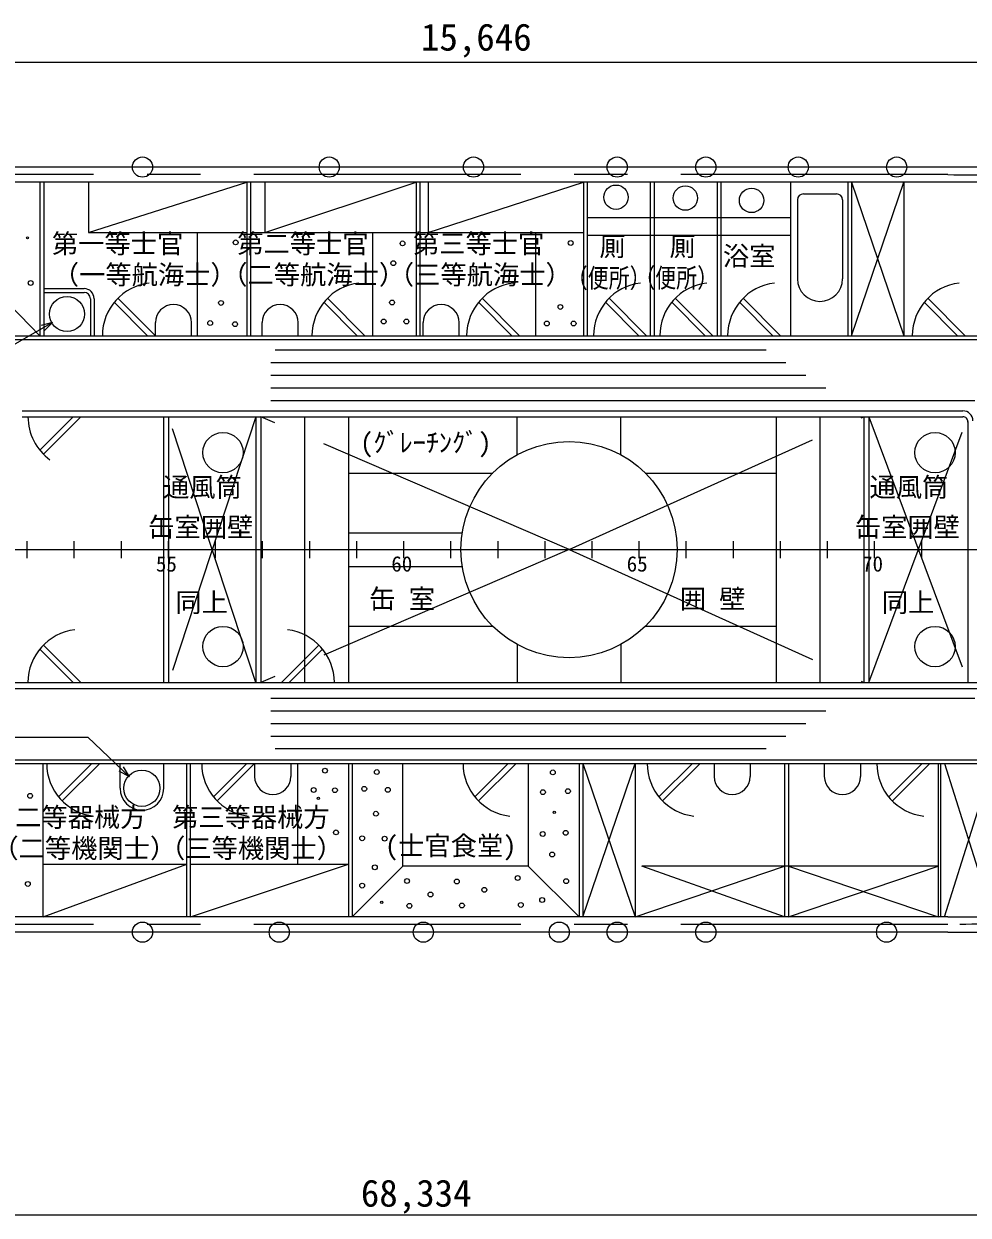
# Model space of a CAD drawing. Units: millimetres, scale not verified. Extents: x -51050 to 51050, y -29701 to 29699.
# Drawn here: x -8974 to 2260, y -13908 to 257 of the extents above; entities that cross this region are included whole.
import ezdxf
from ezdxf.enums import TextEntityAlignment as Align

# ---------------------------------------------------------------- set-up
doc = ezdxf.new("R2010")
doc.units = ezdxf.units.MM
doc.header["$LTSCALE"] = 100
doc.linetypes.add('USER1', pattern=[50.8, 31.75, -6.35, 6.35, -6.35])
for name, color, linetype, lineweight in [('0-2_sunpou', 7, 'Continuous', 18), ('0-3_keijou', 7, 'Continuous', 18), ('0-5_text', 7, 'Continuous', 18), ('0-6_center', 7, 'USER1', 18), ('0-7_hachi', 7, 'Continuous', 18)]:
    doc.layers.add(name, color=color, linetype=linetype, lineweight=lineweight)
doc.styles.add('ＭＳ ゴシック', font='')
doc.styles.get('ＭＳ ゴシック').set_extended_font_data('MS Gothic')

msp = doc.modelspace()

# ---------------------------------------------------------------- linework, layer by layer
at = {"layer": '0-2_sunpou'}
for p, q in [((-11135, -198.2), (4511, -198.2)), ((-8937, -5894.3), (-8937, -6094.3)), ((-8377, -5894.3), (-8377, -6094.3)), ((-7817, -5894.3), (-7817, -6094.3)), ((-7257, -5894.3), (-7257, -6094.3)), ((-6697, -5894.3), (-6697, -6094.3)), ((-6137, -5894.3), (-6137, -6094.3)), ((-5577, -5894.3), (-5577, -6094.3)), ((-5017, -5894.3), (-5017, -6094.3)), ((-4457, -5894.3), (-4457, -6094.3)), ((-3897, -5894.3), (-3897, -6094.3)), ((-3337, -5894.3), (-3337, -6094.3)), ((-2777, -5894.3), (-2777, -6094.3)), ((-2217, -5894.3), (-2217, -6094.3)), ((-1657, -5894.3), (-1657, -6094.3)), ((-1097, -5894.3), (-1097, -6094.3)), ((-537, -5894.3), (-537, -6094.3)), ((23, -5894.3), (23, -6094.3)), ((583, -5894.3), (583, -6094.3)), ((1143, -5894.3), (1143, -6094.3)), ((1703, -5894.3), (1703, -6094.3)), ((-42154.3, -5994.3), (36519.9, -5994.3)), ((30140, -13907.6), (-38194, -13907.6))]:
    msp.add_line(p, q, dxfattribs=at)
at = {"layer": '0-3_keijou'}
for p, q in [((2016.9, -1446.3), (-14401.2, -1446.3)), ((2016.9, -1626.3), (-14401.2, -1626.3)), ((-8782.5, -1626.3), (-8782.5, -3451.3)), ((-8737.5, -1626.3), (-8737.5, -3451.3)), ((-8202.5, -1626.3), (-8202.5, -2226.3)), ((-6322.5, -1626.3), (-6322.5, -3451.3)), ((-6277.5, -1626.3), (-6277.5, -3451.3)), ((-6107.5, -1626.3), (-6107.5, -2226.3)), ((-4307.5, -1626.3), (-4307.5, -3451.3)), ((-4262.5, -1626.3), (-4262.5, -3451.3)), ((-4162.5, -1626.3), (-4162.5, -2226.3)), ((-2317.5, -1626.3), (-2317.5, -3451.3)), ((-2272.5, -1626.3), (-2272.5, -3451.3)), ((-1522.5, -1626.3), (-1522.5, -3451.3)), ((-1477.5, -1626.3), (-1477.5, -3451.3)), ((-727.5, -1626.3), (-727.5, -3451.3)), ((-682.5, -1626.3), (-682.5, -3451.3)), ((147.5, -1626.3), (147.5, -3451.3)), ((827.5, -1626.3), (827.5, -3451.3)), ((872.5, -1626.3), (872.5, -3451.3)), ((1492.5, -1626.3), (1492.5, -3451.3)), ((229, -1835.7), (229, -2775.7)), ((299, -1765.7), (695, -1765.7)), ((765, -1835.7), (765, -2775.7)), ((-2272.5, -2046.3), (147.5, -2046.3)), ((-8202.5, -2226.3), (-6322.5, -2226.3)), ((-6912.5, -2226.3), (-6912.5, -3451.3)), ((-6277.5, -2226.3), (-4307.5, -2226.3)), ((-4827.5, -2226.3), (-4827.5, -3451.3)), ((-4262.5, -2226.3), (-2317.5, -2226.3)), ((-2887.5, -2226.3), (-2887.5, -3451.3)), ((-2272.5, -2256.3), (147.5, -2256.3)), ((-8737.5, -2891.3), (-8257.5, -2891.3)), ((-8737.5, -2936.3), (-8257.5, -2936.3)), ((-8182.5, -3011.3), (-8182.5, -3451.3)), ((-8137.5, -3011.3), (-8137.5, -3451.3)), ((-7500.9, -3451.3), (-7898.1, -3054.2)), ((-7409, -3451.3), (-7854.5, -3005.9)), ((-5008, -3451.3), (-5405.1, -3054.2)), ((-4916, -3451.3), (-5361.5, -3005.9)), ((-3168.2, -3451.3), (-3565.4, -3054.2)), ((-3076.3, -3451.3), (-3521.8, -3005.9)), ((-1658.3, -3451.3), (-2055.5, -3054.2)), ((-1566.4, -3451.3), (-2011.9, -3005.9)), ((-870.2, -3451.3), (-1267.4, -3054.2)), ((-778.3, -3451.3), (-1223.8, -3005.9)), ((-63.4, -3451.3), (-460.5, -3054.2)), ((28.6, -3451.3), (-416.9, -3005.9)), ((2133.3, -3451.3), (1736.2, -3054.2)), ((2225.2, -3451.3), (1779.7, -3005.9)), ((-7409, -3451.3), (-7409, -3296.3)), ((-6979, -3451.3), (-6979, -3296.3)), ((-6139, -3451.3), (-6139, -3296.3)), ((-5709, -3451.3), (-5709, -3296.3)), ((-4224.3, -3451.3), (-4224.3, -3296.3)), ((-3794.3, -3451.3), (-3794.3, -3296.3)), ((-11015, -3451.3), (4466, -3451.3)), ((-11015, -3496.3), (4466, -3496.3)), ((-8993.5, -4344.3), (2196.5, -4344.3)), ((-8993.5, -4414.3), (2196.5, -4414.3)), ((-8386.5, -4414.3), (-8783.6, -4811.5)), ((-8294.6, -4414.3), (-8740, -4859.8)), ((-7313.5, -4414.3), (-7313.5, -7574.3)), ((-7253.5, -4414.3), (-7253.5, -7574.3)), ((-6213.5, -4414.3), (-6213.5, -7574.3)), ((-6153.5, -4414.3), (-6153.5, -7574.3)), ((-5633.5, -4414.3), (-5633.5, -7574.3)), ((-5113.5, -4414.3), (-5113.5, -7574.3)), ((-3103.5, -4866.1), (-3103.5, -4414.3)), ((-1873.5, -4866.1), (-1873.5, -4414.3)), ((-23.5, -4414.3), (-23.5, -7574.3)), ((496.5, -4414.3), (496.5, -7574.3)), ((1016.5, -4414.3), (1016.5, -7574.3)), ((1076.5, -4414.3), (1076.5, -7574.3)), ((2256.5, -4471.4), (2256.5, -7574.3)), ((-5113.5, -5084.3), (-3395.8, -5084.3)), ((-1581.2, -5084.3), (-23.5, -5084.3)), ((-5113.5, -5794.3), (-3757.8, -5794.3)), ((-5113.5, -6194.3), (-3757.8, -6194.3)), ((-5113.5, -6904.3), (-3395.8, -6904.3)), ((-1581.2, -6904.3), (-23.5, -6904.3)), ((-8386.5, -7574.3), (-8783.6, -7177.2)), ((-8294.6, -7574.3), (-8740, -7128.9)), ((-5910.1, -7574.3), (-5464.6, -7128.9)), ((-5818.2, -7574.3), (-5421, -7177.2)), ((-3103.5, -7122.6), (-3103.5, -7574.3)), ((-1873.5, -7122.6), (-1873.5, -7574.3)), ((-9993.5, -7574.3), (3196.5, -7574.3)), ((-9993.5, -7644.3), (3196.5, -7644.3)), ((-12314, -8492.3), (4466, -8492.3)), ((-12314, -8537.3), (4466, -8537.3)), ((-8744, -10362.3), (-8744, -8537.3)), ((-8163.1, -8537.3), (-8560.2, -8934.5)), ((-8071.1, -8537.3), (-8516.6, -8982.8)), ((-7829.3, -8832.5), (-7829.3, -8537.3)), ((-7309.3, -8832.5), (-7309.3, -8537.3)), ((-7035, -10362.3), (-7035, -8537.3)), ((-6990, -10362.3), (-6990, -8537.3)), ((-6320.1, -8537.3), (-6717.3, -8934.5)), ((-6228.2, -8537.3), (-6673.7, -8982.8)), ((-6228.2, -8537.3), (-6228.2, -8692.3)), ((-5798.2, -8537.3), (-5798.2, -8692.3)), ((-5718.5, -8537.3), (-5718.5, -9735)), ((-5113.5, -8537.3), (-5113.5, -10362.3)), ((-5068.5, -8537.3), (-5068.5, -10362.3)), ((-3211, -8537.3), (-3608.2, -8934.5)), ((-3119.1, -8537.3), (-3564.6, -8982.8)), ((-2368.5, -8537.3), (-2368.5, -10362.3)), ((-2323.5, -8537.3), (-2323.5, -10362.3)), ((-1703.5, -8537.3), (-1703.5, -10362.3)), ((-1021.5, -8537.3), (-1418.6, -8934.5)), ((-929.5, -8537.3), (-1375, -8982.8)), ((-762.7, -8537.3), (-762.7, -8692.3)), ((-332.7, -8537.3), (-332.7, -8692.3)), ((76.5, -8537.3), (76.5, -10362.3)), ((121.5, -8537.3), (121.5, -10362.3)), ((548.6, -8537.3), (548.6, -8692.3)), ((978.6, -8537.3), (978.6, -8692.3)), ((1711.2, -8537.3), (1314.1, -8934.5)), ((1803.2, -8537.3), (1357.7, -8982.8)), ((1901.5, -8537.3), (1901.5, -10362.3)), ((1931.1, -8537), (1931.1, -10362)), ((-8744, -9735), (-7035, -9735)), ((-6990, -9735), (-5110, -9735)), ((-4463.5, -9757.3), (-5068.5, -10362.3)), ((-2973.5, -9757.3), (-2368.5, -10362.3)), ((1901.5, -9757.3), (-1622.3, -9757.3)), ((2016.9, -10362.3), (-12359, -10362.3)), ((2016.9, -10542.3), (-14401.2, -10542.3))]:
    msp.add_line(p, q, dxfattribs=at)
for points in [[(-10490, -2836.3), (-9387.5, -2836.3), (-8782.5, -3451.3)], [(-2973.5, -8537.3), (-2973.5, -9757.3), (-4463.5, -9757.3), (-4463.5, -8537.3)]]:
    msp.add_lwpolyline(points, dxfattribs=at)
for centre, radius in [((-7561.7, -1446.3), 120), ((-5340.8, -1446.3), 120), ((-3624.1, -1446.3), 120), ((-1916.3, -1446.3), 120), ((-861.5, -1446.3), 120), ((238.5, -1446.3), 120), ((1409.4, -1446.3), 120), ((-1929.1, -1804.8), 145), ((-1105.1, -1815.1), 145), ((-317, -1843), 145), ((-8930.3, -2287.5), 13.6), ((-6454, -2342.1), 28.8), ((-4468.4, -2354.1), 28.8), ((-2468.3, -2348.7), 28.8), ((-4578.1, -2588.5), 28.8), ((-8892.9, -2824.2), 28.8), ((-8460, -3193.8), 208), ((-6627.7, -3061.7), 28.8), ((-4593.3, -3057.2), 28.8), ((-2591.1, -3109.5), 28.8), ((-4693.8, -3282.5), 28.8), ((-4422.7, -3282.5), 28.8), ((-6756.9, -3301.1), 28.8), ((-6460.8, -3314.6), 28.8), ((-2753.1, -3305.8), 28.8), ((-2433.9, -3305.8), 28.8), ((-6604.7, -4841.3), 240), ((1865.3, -4841.3), 240), ((-2488.5, -5994.3), 1285), ((-6604.7, -7147.4), 240), ((1865.3, -7147.4), 240), ((-7569.3, -8832.5), 215), ((-5391.7, -8623.2), 28.8), ((-4775.5, -8639.3), 28.8), ((-2680.9, -8643.4), 28.8), ((-8899.1, -8921.9), 28.8), ((-5526, -8852.1), 28.8), ((-5272.9, -8855.5), 28.8), ((-4924, -8838.9), 28.8), ((-4643, -8851.3), 28.8), ((-2799, -8878.2), 28.8), ((-2501.3, -8867.1), 28.8), ((-5469.5, -8950.2), 13.6), ((-4785.3, -9134.7), 28.8), ((-2664.5, -9119), 13.6), ((-5259.8, -9356.9), 28.8), ((-2801, -9375.5), 28.8), ((-2528.3, -9361.6), 28.8), ((-4949.1, -9426.2), 28.8), ((-4682, -9430.7), 28.8), ((-2689.5, -9620.2), 28.8), ((-4798.7, -9771.6), 28.8), ((-4415.1, -9934.7), 28.8), ((-3823.5, -9939.8), 28.8), ((-3099.8, -9899.2), 28.8), ((-2523.1, -9936.6), 28.8), ((-8925.4, -9969.6), 28.8), ((-4949.1, -9989.2), 28.8), ((-3495.9, -10038.8), 28.8), ((-4717, -10189.4), 13.6), ((-4135.8, -10094.6), 28.8), ((-3762.5, -10226.5), 28.8), ((-3061.7, -10218.9), 28.8), ((-2807.8, -10160.6), 28.8), ((-4387.1, -10229.1), 28.8), ((-7561.7, -10542.3), 120), ((-5935.6, -10542.3), 120), ((-4221.6, -10542.3), 120), ((-2604.8, -10542.3), 120), ((-1916.3, -10542.3), 120), ((-861.5, -10542.3), 120), ((1289.4, -10542.3), 120)]:
    msp.add_circle(centre, radius, dxfattribs=at)
for centre, radius, start, end in [((2016.9, -101446.3), 100000, 88.00822, 90), ((2016.9, -101446.3), 99820, 88.00822, 90), ((299, -1835.7), 70, 90, 180), ((695, -1835.7), 70, 0, 90), ((-7409, -3451.3), 630, 96.59555, 180), ((-4916, -3451.3), 630, 96.59555, 180), ((-3076.3, -3451.3), 630, 96.59555, 180), ((-1566.4, -3451.3), 630, 96.59555, 180), ((-778.3, -3451.3), 630, 96.59555, 180), ((28.6, -3451.3), 630, 96.59555, 180), ((497, -2775.7), 268, 180, 0), ((2225.2, -3451.3), 630, 96.59555, 180), ((-8257.5, -3011.3), 120, 0, 90), ((-8257.5, -3011.3), 75, 0, 90), ((-7194, -3296.3), 215, 0, 180), ((-5924, -3296.3), 215, 0, 180), ((-4009.3, -3296.3), 215, 0, 180), ((2196.5, -4464.3), 120, 0, 90), ((-8294.6, -4414.3), 630, 180, 234.22964), ((2196.5, -4474.4), 60.1, 357.11098, 90), ((-8294.6, -7574.3), 630, 96.59555, 180), ((-5910.1, -7574.3), 630, 0, 83.40445), ((-8071.1, -8537.3), 630, 180, 263.40445), ((-6228.2, -8537.3), 630, 180, 263.40445), ((-3119.1, -8537.3), 630, 180, 263.40445), ((-929.5, -8537.3), 630, 180, 263.40445), ((1803.2, -8537.3), 630, 180, 263.40445), ((-6013.2, -8692.3), 215, 180, 0), ((-547.7, -8692.3), 215, 180, 0), ((763.6, -8692.3), 215, 180, 0), ((-7569.3, -8832.5), 260, 180, 360), ((2016.9, 89457.7), 99820, 270, 271.99178), ((2016.9, 89457.7), 100000, 270, 271.99178)]:
    msp.add_arc(centre, radius, start, end, dxfattribs=at)
at = {"layer": '0-5_text'}
for p, q in [((-8633.3, -3293.7), (-9692.2, -3903.6)), ((-8633.3, -3293.7), (-8768.5, -3329.8)), ((-8633.3, -3293.7), (-8732.3, -3392.5)), ((-11310.8, -8225.9), (-8213.1, -8225.9)), ((-7714.9, -8695.3), (-8213.1, -8225.9)), ((-7714.9, -8695.3), (-7838.1, -8629)), ((-7714.9, -8695.3), (-7788.4, -8576.3))]:
    msp.add_line(p, q, dxfattribs=at)
at = {"layer": '0-6_center'}
for p, q in [((2016.9, -1536.3), (-14401.2, -1536.3)), ((-8202.5, -2226.3), (-6322.5, -1626.3)), ((-6107.5, -2226.3), (-4307.5, -1626.3)), ((-4162.5, -2226.3), (-2317.5, -1626.3)), ((872.5, -1626.3), (1492.5, -3451.3)), ((872.5, -3451.3), (1492.5, -1626.3)), ((-6213.5, -4414.3), (-7253.5, -7574.3)), ((-6213.5, -7574.3), (-7253.5, -4414.3)), ((-2488.5, -5994.3), (-6153.5, -4414.3)), ((-2488.5, -5994.3), (1016.5, -4414.3)), ((1076.5, -4414.3), (2256.5, -7574.3)), ((1076.5, -7574.3), (2246.5, -4441.1)), ((-2488.5, -5994.3), (-6153.5, -7574.3)), ((-2488.5, -5994.3), (1016.5, -7574.3)), ((-2323.5, -8537.3), (-1703.5, -10362.3)), ((-2323.5, -10362.3), (-1703.5, -8537.3)), ((1976.1, -8537), (2551.1, -10360.9)), ((1976.1, -10362), (2551.1, -8537.3)), ((-8744, -10362.3), (-7035, -9735)), ((-6990, -10362.3), (-5110, -9735)), ((-1703.5, -10362.3), (76.5, -9757.3)), ((76.5, -10362.3), (-1622.3, -9757.3)), ((121.5, -10362.3), (1901.5, -9757.3)), ((121.5, -9757.3), (1901.5, -10362.3)), ((2016.9, -10452.3), (-14401.2, -10452.3))]:
    msp.add_line(p, q, dxfattribs=at)
for centre, start, end in [((4731.6, 210909.9), 269.2679, 270.50508), ((4731.6, -222898.6), 89.49492, 90.7321)]:
    msp.add_arc(centre, 212463.5, start, end, dxfattribs=at)
at = {"layer": '0-7_hachi'}
for p, q in [((-145.2, -3624.1), (-5984, -3624.1)), ((92.3, -3774.1), (-6035.3, -3774.1)), ((329.9, -3924.1), (-6035.3, -3924.1)), ((567.4, -4074.1), (-6035.3, -4074.1)), ((2338.2, -4224.1), (-6035.3, -4224.1)), ((2338.2, -7764.6), (-6035.3, -7764.6)), ((567.4, -7914.6), (-6035.3, -7914.6)), ((329.9, -8064.6), (-6035.3, -8064.6)), ((92.3, -8214.6), (-6035.3, -8214.6)), ((-145.2, -8364.6), (-5984, -8364.6)), ((-145.2, -8364.6), (-5984, -8364.6))]:
    msp.add_line(p, q, dxfattribs=at)

# ---------------------------------------------------------------- texts
at = {"layer": '0-2_sunpou', "style": 'ＭＳ ゴシック'}
for s, height, p in [('15,646', 322.6, (-4249.5, -158.8)), ('55', 183.3, (-7402.4, -6310.8)), ('60', 183.3, (-4602.4, -6310.8)), ('65', 183.3, (-1802.4, -6310.8)), ('70', 183.3, (997.6, -6310.8)), ('68,334', 322.6, (-4964.5, -13903.4))]:
    msp.add_text(s, height=height, dxfattribs=at).set_placement(p, align=Align.BOTTOM_LEFT)
at = {"layer": '0-5_text', "style": 'ＭＳ ゴシック'}
for s, p in [('第一等士官', (-8639.5, -2540.5)), ('第二等士官', (-6434.7, -2540.5)), ('第三等士官', (-4344.2, -2540.5)), ('厠', (-2127.1, -2573.7)), ('厠', (-1293.7, -2573.7)), ('浴室', (-657.4, -2687.4)), ('（一等航海士）', (-8628.9, -2909.5)), ('（二等航海士）', (-6625.1, -2909.5)), ('（三等航海士）', (-4643.1, -2909.5)), ('(ｸﾞﾚｰﾁﾝｸﾞ)', (-4973.2, -4905.7)), ('通風筒', (-7317.7, -5435)), ('通風筒', (1086.8, -5435)), ('缶室囲壁', (-7493.5, -5909.7)), ('缶室囲壁', (911.1, -5909.7)), ('同上', (-7171.9, -6804.7)), ('缶 室', (-4864, -6763.6)), ('囲 壁', (-1170.8, -6763.6)), ('同上', (1232.6, -6804.7)), ('第二等器械方', (-9390, -9359.6)), ('第三等器械方', (-7210.4, -9359.6)), ('（二等機関士）', (-9348.1, -9728.7)), ('（三等機関士）', (-7365.3, -9728.7)), ('(士官食堂)', (-4676.7, -9698.6))]:
    msp.add_text(s, height=229.1, dxfattribs=at).set_placement(p, align=Align.BOTTOM_LEFT)
at = {"layer": '0-5_text', "style": 'ＭＳ ゴシック', "width": 0.8}
for p in [(-2516.7, -2949.3), (-1713.5, -2946.8)]:
    msp.add_text('（便所）', height=229.1, dxfattribs=at).set_placement(p, align=Align.BOTTOM_LEFT)

doc.saveas('drawing.dxf')
